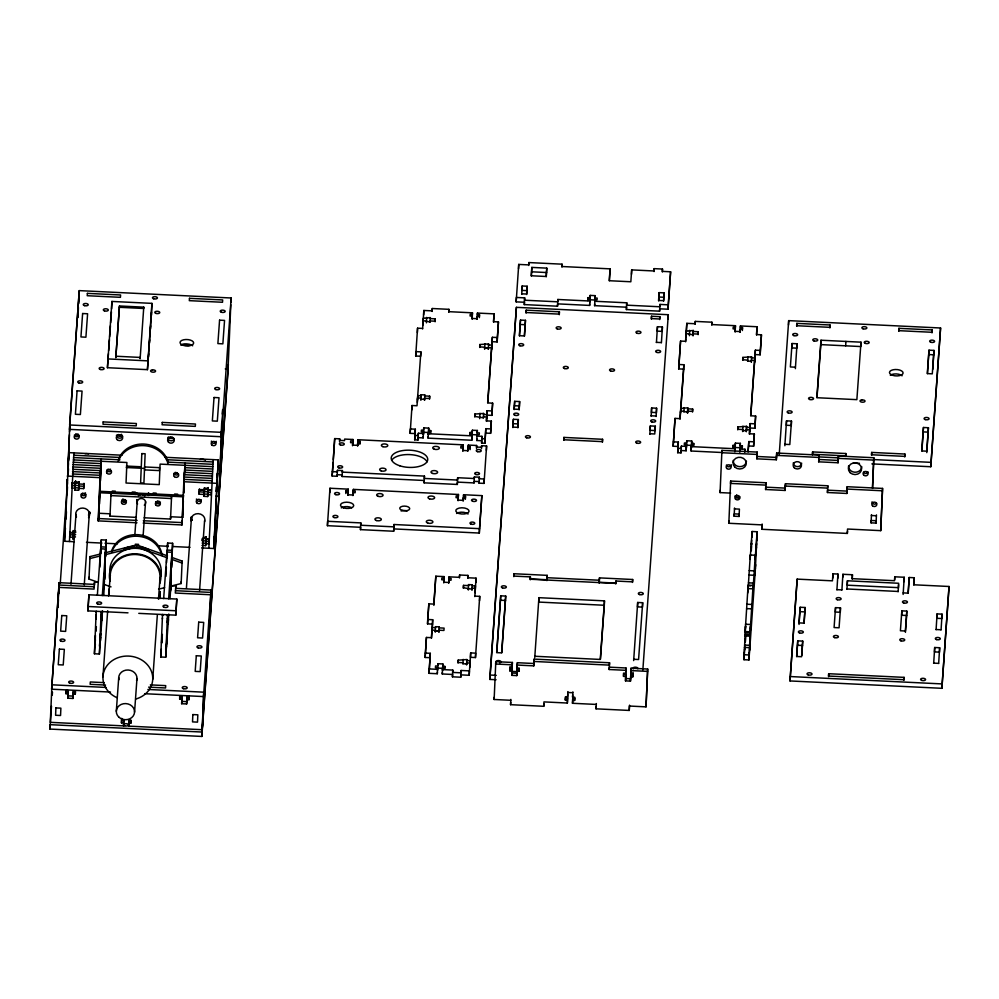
<?xml version="1.0" encoding="UTF-8"?>
<svg xmlns="http://www.w3.org/2000/svg" width="999" height="999" viewBox="0 0 999 999"><rect width="100%" height="100%" fill="white"/><g stroke="black" fill="none" stroke-linecap="round" stroke-linejoin="round"><path stroke-width="1.5" d="M209.266 539.86L209.241 540.646L209.278 539.335M65.909 518.806L66.146 514.61L65.946 518.918M228.184 368.743L201.835 736.438L49.95 729.07L50.137 724.675L202.023 732.042L228.371 364.348M110.514 692.057L51.623 689.198L59.116 582.692L94.393 584.403M51.96 684.515L50.3 722.339L123.501 725.886L123.676 723.538M57.954 607.317L58.953 585.039L94.231 586.75M58.092 607.23L58.417 599.562M58.666 593.431L59.116 582.692M74.101 541.733L64.485 541.271L68.894 452.634L122.003 455.207M67.02 488.998L67.408 479.695M67.707 474.263L69.78 424.687M67.807 473.464L69.431 434.74M69.568 431.643L69.955 422.34M66.159 517.832L66.421 511.625M67.133 494.542L67.47 486.788M67.982 474.363L68.444 463.499M68.569 460.389L68.894 452.634M78.059 317.507L78.409 307.455M78.646 303.559L78.909 297.365M79.258 290.622L69.455 429.37L221.341 436.738L231.144 297.989L79.258 290.622L69.63 424.975L221.516 432.342L218.906 496.366L215.859 496.216M69.468 541.508L73.876 452.872M65.971 693.706L66.146 691.358L68.294 691.47L68.132 693.818L65.971 693.706L66.109 690.484L68.269 690.584M69.83 532.717L73.152 532.879L73.227 530.981L75.662 531.093M75.524 481.156L75.449 483.054L79.096 483.241L78.596 490.272L74.95 490.084L75.025 488.186L71.703 488.024L72.04 483.341L75.362 483.504L75.287 485.402L78.933 485.576L78.946 482.067L75.287 481.88L75.212 483.791L72.04 483.041M72.927 698.451L73.114 694.055L75.275 694.155L75.437 691.82L73.277 691.708L72.927 698.451L67.944 698.201L68.132 693.818M67.944 698.201L68.294 691.47M78.596 490.272L78.671 488.361L83.654 488.598L83.991 483.916M83.654 488.598L83.953 483.329M75.275 694.155L75.4 690.933L73.252 690.833M97.815 582.192L89.011 579.07L90.01 556.605L100.549 553.97M127.997 612.837L87.9 610.889L88.923 594.78L176.823 599.05L175.799 615.159L138.786 613.361M88.923 594.78L87.9 610.889M94.443 584.989L94.568 582.067L98.302 582.242M136.963 522.764L98.177 520.879L100.162 475.312L72.365 473.963M98.377 519.542L100.662 468.281L72.865 466.933M98.651 519.48L101.161 461.251M98.801 519.455L99.063 513.249M99.45 503.933L99.9 493.056M100.424 480.644L100.837 470.929M100.25 640.933L99.4 654.02L94.418 653.771L96.204 611.301M95.242 639.81L95.429 635.414M151.548 312.163L147.44 369.655L107.43 367.707L111.913 301.436L151.923 303.371L151.436 315.097M99.912 567.057L100.687 548.801L105.657 549.05L104.008 588.598L104.383 580.993M100.562 553.021L101.324 539.822L106.306 540.059L105.607 556.693M100.749 553.434L101.324 539.822M111.613 308.753L111.913 301.436M99.4 654.02L101.186 611.538M100.225 640.059L100.574 633.316L100.4 635.664M100.512 640.446L100.624 637.512M101.935 620.529L102.123 616.133M104.445 579.445L105.02 565.584M105.407 556.343L106.306 540.059M104.658 579.383L105.232 565.771M119.468 305.981L115.809 357.555L119.468 305.981L143.769 307.155L143.719 308.479L119.418 307.292M136.388 517.382L110.002 516.108L111.026 493.256L110.864 495.604L171.403 498.538L171.578 496.191L170.542 519.043L144.156 517.769M121.466 722.851L121.641 720.504L123.801 720.616L123.626 722.951L121.466 722.851L121.603 719.63L123.764 719.73M121.641 720.504L121.728 718.356M123.501 725.886L123.801 720.616M147.902 689.46L203.696 692.17L202.185 729.707L128.659 726.136L128.946 720.866L130.931 720.966L130.769 723.301L128.771 723.201M128.946 720.866L128.659 726.136M130.769 723.301L130.906 720.079L128.746 719.979M147.44 369.655L151.923 303.371M148.426 495.479L148.551 492.769L148.376 495.117L146.728 493.656M166.571 644.155L165.722 657.23L160.739 656.992L162.525 614.51M161.551 643.031L161.913 636.288L161.738 638.636M165.971 576.361L166.358 567.232M166.546 562.674L166.995 552.022L171.978 552.26L170.317 591.82L171.079 574.962M166.883 556.231L167.645 543.044L172.615 543.281L171.99 558.404M167.07 556.643L167.32 550.599M167.445 547.577L167.645 543.044M165.722 657.23L167.495 614.747M166.533 643.269L166.883 636.538L166.721 638.873M168.244 623.738L168.431 619.355M171.403 567.257L171.666 561.101M171.791 558.016L172.615 543.281M170.654 590.159L171.291 575.037M171.603 567.469L171.865 561.426M175.699 588.935L175.824 586.001L170.841 585.764L170.042 598.676M175.799 615.159L176.823 599.05M143.169 523.064L181.968 524.95L183.941 479.37L211.738 480.719M182.155 523.601L182.293 520.504M182.417 517.395L183.329 495.654M182.705 517.332L183.317 501.048M184.291 477.759L183.641 493.281L184.44 472.34L212.238 473.688M184.453 475.424L184.952 465.309M170.617 586.176L181.144 583.528L182.143 561.076L171.878 557.43M186.638 703.958L186.825 699.575L188.973 699.675L189.148 697.327L186.988 697.227L186.638 703.958L181.656 703.721L182.005 696.99L179.845 696.877L179.683 699.225L181.843 699.325M181.656 703.721L182.005 696.99M188.973 699.675L189.111 696.453L186.95 696.34M207.68 496.528L208.267 487.587L207.68 496.528L204.021 496.353L204.108 494.443L199.126 494.205L199.413 488.936M199.313 489.81L204.296 490.047L204.37 488.149L208.017 488.324L208.017 491.845L204.358 491.658L204.445 489.76L199.463 489.522L199.126 494.205M203.534 537.3L205.969 537.412L205.956 540.934L202.31 540.759L202.385 538.848M205.619 545.616L206.206 536.688L205.619 545.616L201.973 545.442M208.841 548.264L213.249 459.627M201.835 736.438L202.023 732.042M202.36 727.359L203.846 691.882M209.003 634.627L211.014 590.059L175.649 588.349M201.636 547.914L213.811 548.513L218.232 459.877L165.11 457.292M218.232 459.877L213.811 548.513M221.254 433.266L221.691 423.014M219.081 494.018L221.84 429.707M222.74 409.54L221.303 437.525M230.794 304.732L228.034 369.043L225.262 368.906M230.969 302.385L231.144 297.989M360.452 529.632L360.614 527.297L327.422 525.686L327.61 521.291L360.801 522.902L360.452 529.632L393.656 531.243L394.006 524.512L479.495 528.658L481.855 495.616L463.598 494.73L463.486 496.291L465.484 496.391L465.359 499.313M329.782 492.644L329.97 488.249L348.226 489.135L347.939 495.092L348.002 492.42L345.841 492.307L345.966 490.596L348.114 490.696L348.226 489.135M468.094 449.562L468.331 445.079L476.623 445.479L476.511 447.04L481.493 447.277L481.605 445.716L486.588 445.966L484.04 483.391L479.058 483.154L479.17 481.593L474.188 481.356L474.075 482.917L457.48 482.105L457.305 484.453L424.113 482.842L424.275 480.494L342.108 476.511L342.22 474.95L337.237 474.712L337.125 476.273L332.143 476.036L334.702 438.598L339.685 438.836L339.56 441.77M334.702 438.598L333.329 459.515M337.125 476.273L337.425 470.317L342.407 470.554L342.108 476.511M345.841 493.518L345.966 490.596M347.877 495.342L348.002 492.42M352.597 445.691L352.959 439.485L344.655 439.073L344.543 440.634L339.573 440.397L339.685 438.836M352.959 439.485L352.659 445.442M352.859 495.579L352.972 492.657L355.132 492.757L355.257 491.046L353.271 490.946L353.084 495.342M353.259 492.307L353.371 489.385L458.454 494.48L458.091 500.686M357.58 445.929L357.704 443.007L359.865 443.106L359.99 441.383L357.992 441.296L358.104 439.735L463.186 444.83L462.887 450.786L462.999 449.225M358.104 439.735L357.804 445.691L357.917 444.13M359.865 444.318L359.99 441.383M393.656 531.243L394.006 524.512M410.164 433.341L410.339 428.946L415.322 429.195L415.134 433.578L410.164 433.341L412.025 405.519L417.008 405.756L420.866 351.86L415.884 351.623L415.696 356.006L420.679 356.256L420.866 351.86M411.838 409.915L412.025 405.519M417.382 332.58L417.557 328.184L422.54 328.421M423.276 436.326L423.164 437.887L418.181 437.649L418.007 439.997L414.685 439.835L414.872 435.439L418.194 435.601L418.369 433.254L423.339 433.504L423.451 431.93L421.291 431.83L421.416 430.107L423.576 430.219L423.751 427.872L428.721 428.109L428.371 434.852L428.546 432.505L423.564 432.267L423.389 434.615L423.751 427.872M417.382 402.335L417.557 397.939L420.879 398.102L420.866 400.162L421.116 394.742L424.775 394.93L424.513 400.337L424.587 399.313L420.804 399.125M417.545 400L417.732 395.604L421.054 395.766L421.116 394.742M418.007 439.997L418.369 433.254M422.914 325.012L423.101 320.617L430.132 321.99M423.151 321.203L423.264 318.269L430.319 317.595L430.119 321.541M423.651 314.86L423.826 310.464L432.13 310.864L432.292 308.516L448.901 309.328L448.776 312.25M426.411 322.827L426.66 317.42M423.164 437.887L423.451 431.93M424.113 482.842L424.463 476.098L342.295 472.115L342.407 470.554M432.18 311.451L432.292 308.516M429.558 399.113L429.682 396.178L424.7 395.941L424.775 394.93M471.903 438.686L471.79 440.247L428.134 438.136L428.434 432.18L430.594 432.28L430.719 430.569L428.559 430.457L428.721 428.109M435.102 321.778L435.227 318.856L430.244 318.606L430.319 317.595M430.594 433.491L430.719 430.569M437.4 672.165L437.287 673.726L428.996 673.326L430.107 657.704L425.137 657.467L426.436 637.449L431.418 637.687L431.98 629.87L438.873 631.231L435.352 631.068L435.277 632.092L435.539 626.673L439.185 626.848L438.936 632.267L438.948 630.207L443.931 630.456L444.093 628.109L439.11 627.872L439.185 626.848M426.436 637.449L425.137 657.467M427.722 619.48L432.704 619.717L432.517 624.113L427.535 623.875L427.722 619.48L428.846 603.858L433.828 604.095L435.826 576.198L444.118 576.598L443.831 582.554L443.943 580.993M428.846 603.858L427.535 623.875M428.996 673.326L430.294 653.309L425.312 653.071M430.169 656.243L430.294 653.309M431.98 629.87L431.518 638.174M432.704 619.717L431.955 631.93L432.517 624.113M435.826 576.198L433.866 605.394M437.287 673.726L437.887 663.711L442.857 663.948L442.27 673.963L452.597 674.475L452.435 676.81L460.739 677.21L460.901 674.874L469.205 675.274L470.679 652.909L475.649 653.159L475.474 657.554L470.492 657.305L470.679 652.909M443.768 582.804L443.881 579.882L441.733 579.77L441.858 578.059L444.006 578.159L444.118 576.598M444.73 669.33L444.855 666.395L442.694 666.296L442.857 663.948M448.738 583.054L448.863 580.119L451.024 580.219L451.148 578.508L448.988 578.396L449.1 576.835L459.428 577.335L459.602 574.999L467.894 575.399L467.769 578.334M449.1 576.835L448.801 582.792L448.913 581.231M457.305 484.453L457.654 477.709L474.263 478.521L474.375 476.96L479.358 477.197L479.058 483.154M452.435 676.81L452.784 670.079L442.457 669.58L442.569 668.006L444.73 668.119L444.855 666.395M462.824 451.036L462.949 448.101L460.789 448.002L460.914 446.278L463.074 446.391L463.186 444.83M459.478 577.922L459.602 574.999M463.074 500.936L463.199 498.002L465.359 498.101L465.484 496.391M463.598 494.73L463.299 500.686L463.411 499.125M472.102 319.031L472.227 316.096L470.079 315.996L470.192 314.273L472.352 314.385L472.465 312.824L448.726 311.663L448.901 309.328M472.465 312.824L472.165 318.781L472.277 317.22M458.042 663.074L458.166 660.152L466.87 659.552L466.608 664.959L466.62 662.911L469.942 663.074L469.767 667.469M467.807 451.273L467.932 448.351L470.079 448.451L470.204 446.74L468.219 446.64M468.144 449.475L468.331 445.079M463.399 588.311L463.524 585.377L468.494 585.614L468.568 584.602L472.227 584.777L471.965 590.184L471.978 588.136L475.299 588.299M469.93 435.402L470.054 432.467L472.215 432.579L472.377 430.232L477.36 430.469L477.072 435.751M470.079 449.662L470.204 446.74M460.739 677.21L461.088 670.479L469.38 670.878L469.205 675.274M471.79 440.247L472.09 434.29L469.93 434.19L470.054 432.467M472.377 430.232L472.028 436.975L472.202 434.627L477.172 434.865M477.085 319.268L477.21 316.346L479.37 316.446L479.495 314.722L477.335 314.623L477.447 313.062L494.043 313.861L493.581 322.165M477.447 313.062L477.147 319.018L477.26 317.457M466.683 663.948L462.899 663.748L463.211 659.377M474.75 416.983L474.875 414.048L483.578 413.449L483.391 417.844L474.712 416.396L474.875 414.048M479.37 317.657L479.495 314.722M468.568 584.602L468.319 590.009L468.381 588.998M474.075 482.917L474.375 476.96M479.732 347.465L479.857 344.53L488.561 343.931L488.299 349.338L488.374 348.326L484.727 348.151M476.511 448.414L476.623 445.479M483.266 417.832L483.341 416.808L486.663 416.97L486.376 420.879L491.358 421.116L490.796 428.933L485.814 428.683L484.902 443.244L481.593 443.081L481.755 440.734L476.773 440.497L477.072 434.54L479.233 434.64L479.358 432.917L477.197 432.817L477.36 430.469M479.67 418.681L479.932 413.274M469.93 665.122L470.117 660.726L466.795 660.564L466.87 659.552M484.902 343.756L484.652 349.163L484.652 347.202L479.682 346.878L479.857 344.53M475.112 592.694L475.474 585.951L472.152 585.801L472.227 584.777M475.849 582.542L476.036 578.146L467.732 577.747L467.894 575.399M481.481 448.651L481.605 445.716M481.593 443.081L481.943 436.338L476.96 436.101L477.072 434.54M393.818 528.908L479.308 533.054L479.495 528.658M481.855 495.616L479.308 533.054M484.902 443.244L485.814 428.683M486.476 421.366L487.112 410.726L492.082 410.964L492.644 403.159L487.662 402.909L491.633 347.54L484.59 348.226M484.04 483.391L484.215 479.008L479.245 478.758L479.358 477.197M486.638 419.018L487.112 410.726M479.532 600.749L479.72 596.353L474.737 596.116M486.401 450.362L486.588 445.966M494.043 313.861L493.481 321.678L498.464 321.915L497.352 337.537L492.37 337.3L487.812 402.697M491.62 349.5L492.37 337.3M485.639 433.079L490.609 433.329L490.796 428.933M491.358 421.116L490.609 433.329M486.925 415.122L491.908 415.359L492.082 410.964M492.644 403.159L491.908 415.359M492.182 341.695L497.165 341.933L497.352 337.537M498.464 321.915L497.165 341.933M496.078 679.732L489.872 679.432L490.059 675.037L516.408 307.342L668.294 314.71L668.106 319.106M510.739 700.287L494.143 699.487L495.791 661.663L512.4 662.462L512.112 667.744L509.952 667.632M496.815 652.422L500.736 595.829L505.719 596.066L501.785 652.659M524.3 304.595L524.475 302.26L516.171 301.86L516.358 297.465L524.662 297.864L524.3 304.595L557.504 306.206L557.667 303.871L589.622 305.419L589.735 303.858M516.408 307.342L489.872 679.432M518.543 268.818L518.731 264.423L528.683 264.897L528.858 262.562L562.05 264.173L561.925 267.095M512.924 427.584L513.386 419.28L518.356 419.53L517.894 427.822M514.21 409.615L514.672 401.323L519.655 401.561L519.18 409.865M519.492 335.839L520.491 320.08L525.474 320.329L524.475 336.089M527.035 289.161L527.16 286.226L522.177 285.989L521.99 290.384L526.972 290.622L526.698 294.53M509.815 670.853L509.977 668.518L512.137 668.618L511.975 670.966L509.815 670.853L510.077 666.37M513.848 576.673L513.973 573.738L547.177 575.349L546.89 580.619M526.073 313.099L526.198 310.177L559.403 311.788L559.278 314.71M528.733 265.484L528.858 262.562M543.931 703.958L543.756 706.293L510.564 704.682L510.851 699.412M516.77 675.599L516.958 671.203L519.105 671.303L519.28 668.968L517.12 668.855L516.77 675.599L511.788 675.361L512.137 668.618M531.356 275.986L531.843 267.407L546.778 268.132L546.291 276.711M519.105 671.303L519.243 668.081L517.082 667.981L517.382 662.712L533.978 663.511L534.165 659.115L609.552 662.774L609.203 669.517L625.799 670.317L625.973 667.981L609.365 667.17L609.203 669.517M517.382 662.712L517.082 667.981M530.282 579.82L530.407 576.885L513.811 576.086L513.973 573.738M517.207 665.047L533.803 665.858L534.165 659.115M538.911 597.677L538.723 602.072L604.295 605.257L604.482 600.861L538.911 597.677L534.752 657.567M557.504 306.206L557.854 299.475L589.81 301.024M543.756 706.293L543.943 701.897L567.345 703.034L567.519 700.699M563.761 440.347L563.886 437.412L602.572 439.285L602.447 442.22M565.309 699.999L565.484 697.664L567.644 697.764L567.469 700.112L565.309 699.999L565.446 696.778L567.607 696.89L567.769 694.542M567.345 703.034L567.644 697.764M567.607 696.89L567.894 691.608M587.762 300.562L587.887 297.64L590.047 297.739L590.209 295.404L595.192 295.642L595.004 300.037L590.034 299.787L590.209 295.404M574.612 700.449L574.775 698.114L572.789 698.014L572.614 700.361L574.612 700.449L574.737 697.227L572.589 697.127L572.877 691.857M596.228 704.432L572.489 703.284L572.789 698.014M589.622 305.419L590.047 297.739M562.05 264.173L561.888 266.508L610.102 268.856L609.253 280.719L630.831 281.768L631.68 269.892L654.008 270.979L654.183 268.644L662.487 269.043L662.312 271.378L670.616 271.79L668.056 309.215L659.765 308.816L659.59 311.164L626.398 309.553L626.56 307.205L594.605 305.657L595.192 295.642M610.102 268.856L609.39 280.669M599.175 583.154L599.462 577.884L632.667 579.495L632.542 582.429M599.462 577.884L599.275 582.28L615.884 583.079M629.532 705.169L629.245 710.439L596.041 708.828L596.341 703.558M626.398 309.553L626.748 302.809L594.792 301.261L594.904 299.7L597.065 299.812L597.19 298.089L595.029 297.989M615.771 583.965L615.896 581.031L632.492 581.843L632.667 579.495M631.505 274.288L631.68 269.892M630.481 681.118L630.656 676.723L632.817 676.822L632.991 674.475L630.831 674.375L630.481 681.118L625.499 680.868L625.849 674.138L623.688 674.025L623.526 676.373L625.674 676.473M623.526 676.373L623.526 673.151L625.674 673.251L625.973 667.981M625.849 674.138L625.661 678.533L630.644 678.771M629.245 710.439L629.432 706.043L646.028 706.855L647.689 669.03L631.081 668.219L630.794 673.501L632.954 673.601M631.081 668.219L630.794 673.501M632.817 676.822L633.079 672.327M637.687 602.472L637.499 606.868L642.482 607.105L642.657 602.709L637.687 602.472L633.653 660.601M651.398 319.18L651.523 316.246L659.827 316.658L659.702 319.58M654.058 271.566L654.183 268.644M650.324 425.924L650.149 430.319L655.132 430.569L655.307 426.173L650.324 425.924L649.862 434.228M651.623 407.967L651.435 412.362L656.418 412.599L656.593 408.204L651.623 407.967L651.148 416.258M657.442 326.723L657.255 331.119L662.237 331.368L662.412 326.973L657.442 326.723L656.443 342.482M658.94 297.028L659.128 292.632L664.11 292.869L663.923 297.265L658.94 297.028L658.666 300.924M659.59 311.164L659.952 304.42L668.244 304.832L670.616 271.79M662.362 271.965L662.487 269.043M646.028 706.855L647.689 669.03M668.056 309.215L668.244 304.832M673.338 441.833L678.321 442.07L678.134 446.466L673.164 446.228L675.024 418.394L680.007 418.631L680.569 410.826L687.587 412.2L687.774 407.804L680.731 408.479L680.094 419.13M675.024 418.394L673.164 446.228M678.883 364.498L683.865 364.735L683.678 369.131L678.696 368.893L680.569 341.071L685.539 341.308L686.101 333.491L693.131 334.865L693.318 330.469L686.276 331.156L685.913 337.887M680.569 341.071L678.696 368.893M722.752 452.547L691.146 451.011L691.733 440.996L686.75 440.759L686.163 450.774L681.181 450.537L681.018 452.872L677.697 452.709L678.321 442.07M681.018 452.872L681.368 446.141L686.338 446.378L686.45 444.817L684.303 444.717L684.427 442.994L686.575 443.094L686.75 440.759M711.775 325.137L711.9 322.202L695.304 321.403L695.129 323.738L686.825 323.339L686.088 335.552M683.94 412.025L684.128 407.629M689.41 335.714L689.66 330.294M687.774 407.804L687.524 413.211L687.587 412.2M686.163 450.774L686.338 446.378M693.056 335.889L693.318 330.469M695.179 324.325L695.304 321.403M692.557 411.988L692.682 409.066L687.699 408.816M691.146 451.011L691.433 445.054L693.593 445.167L693.718 443.444L691.558 443.344L691.733 440.996M698.101 334.665L698.226 331.73L693.244 331.493M693.593 446.378L693.718 443.444M730.644 493.106L720.079 492.594L721.927 450.374L757.205 452.085L756.842 458.828L776.348 459.765L776.698 453.034L819.03 455.082L818.681 461.825L838.099 462.762L838.461 456.031L873.813 457.742L872.527 488.411M735.114 331.905L735.239 328.983L733.079 328.871L733.204 327.16L735.351 327.26L735.464 325.699L711.725 324.55L711.9 322.202M735.464 325.699L735.177 331.656L735.289 330.095M762.037 524.887L728.833 523.276L730.669 481.056L765.946 482.767L765.596 489.51L785.102 490.459L785.451 483.716L827.784 485.776L827.434 492.507L846.852 493.456L847.202 486.713L882.567 488.424L880.718 530.644L847.527 529.033L847.339 533.429L761.85 529.283L762.137 524.013M732.941 448.276L733.054 445.354L735.214 445.454L735.389 443.119L740.359 443.356L739.884 451.81M734.864 451.673L735.089 447.177L732.941 447.065L733.054 445.354M734.914 451.573L735.389 443.119M740.084 332.155L740.209 329.22L742.369 329.333L742.494 327.61L740.334 327.51L740.446 325.936L757.042 326.748L756.58 335.052M740.446 325.936L740.147 331.893L740.259 330.332M734.128 516.196L734.29 513.861L739.272 514.098L739.098 516.446L734.128 516.196L734.54 507.992M737.749 429.857L737.874 426.935L746.578 426.336L746.403 430.731L742.619 430.532M742.369 330.544L742.494 327.61M736.625 494.867L736.5 497.789L739.522 497.939M742.732 360.339L742.856 357.417L751.56 356.818L751.31 362.225L751.373 361.213L747.589 361.101L747.664 360.09L742.694 359.752L742.856 357.417M739.834 451.91L740.072 447.415L742.232 447.527L742.357 445.804L740.197 445.704L740.359 443.356M739.098 516.446L739.41 509.115L734.427 508.878M742.931 426.161L742.669 431.568L742.694 429.52L737.712 429.27L737.874 426.935M742.232 448.738L742.357 445.804M747.727 361.039L747.914 356.643M744.817 452.147L744.942 449.225L739.959 448.976M746.328 431.743L746.578 426.336M748.825 441.57L748.089 451.723L748.825 441.57L753.795 441.808L754.357 434.003L749.375 433.753L749.662 429.857L746.34 429.695L746.265 430.706M749.475 434.253L750.112 423.601L755.094 423.851L755.644 416.034L750.674 415.796L754.632 360.427L751.31 360.264L751.236 361.276M749.65 431.905L750.112 423.601M757.042 326.748L756.493 334.553L761.463 334.802L760.351 350.424L755.369 350.174L750.811 415.572M754.62 362.387L755.369 350.174M743.993 659.715L745.104 634.39L750.087 634.627L748.975 659.952L743.993 659.715L744.742 646.765M752.884 588.836L750.149 631.805L745.179 631.555L747.901 588.598L752.884 588.836L752.697 593.231L753.371 584.989M745.404 628.271L745.579 625.936L745.142 634.577L750.124 634.815L750.261 630.232M745.042 641.945L745.167 639.01L744.992 641.358M748.638 445.966L753.621 446.203L753.795 441.808M754.357 434.003L753.621 446.203M747.714 592.994L747.901 588.598M747.989 591.271L748.089 589.123M748.151 588.111L750.311 555.007L755.294 555.244L755.107 559.64L757.105 531.743L752.122 531.493L750.124 559.403L750.311 555.007M749.924 427.997L754.907 428.246L755.094 423.851M755.644 416.034L754.907 428.246M751.31 550.811L751.635 543.219L751.523 544.78M751.66 540.197L751.41 544.443M751.885 537.362L752.122 531.493M755.182 354.57L760.164 354.82L760.351 350.424M761.463 334.802L760.164 354.82M756.842 458.828L757.205 452.085M749.824 646.877L748.975 659.952M749.787 645.991L750.149 639.26L749.974 641.595M750.374 630.569L750.561 626.173L750.386 628.521M750.074 646.39L750.261 641.995M753.134 588.349L755.294 555.244M755.182 572.102L749.7 649.8M756.393 544.692L756.206 549.088L756.38 546.74M756.618 543.456L755.057 575.037M757.105 531.743L756.505 545.017M776.348 459.765L776.698 453.034M788.511 325.025L788.686 320.629L940.583 327.997L930.768 466.745L871.877 463.886M786.513 420.854L786.325 425.249L791.308 425.487L791.483 421.091L786.513 420.854L784.852 445.754M785.102 490.459L785.451 483.716M792.045 343.519L791.87 347.914L796.84 348.164L797.027 343.768L792.045 343.519L790.371 366.958L795.354 367.195M796.702 326.311L796.827 323.376L830.019 324.987L829.894 327.922M903.121 592.882L908.091 593.131L909.215 577.497L914.197 577.747L913.698 584.777L949.05 586.488L941.882 688.311L789.997 680.943L797.165 579.12L832.442 580.831L832.941 573.801L837.924 574.05L837.736 578.433M797.165 579.12L789.997 680.943M796.74 656.605L797.739 640.859L802.721 641.096L801.822 655.431M799.038 624.437L800.149 607.267L805.119 607.504L804.12 623.264M812.474 454.832L812.599 451.91L845.803 453.521L845.678 456.443M820.791 344.618L820.978 340.222L860.988 342.17L860.801 346.553L820.791 344.618L817.007 397.452M828.571 676.635L828.695 673.713L904.095 677.372L903.97 680.294M832.754 578.196L832.941 573.801M838.099 462.762L838.461 456.031M845.691 345.829L845.878 341.433M835.514 607.629L835.326 612.025L840.309 612.275L840.496 607.879L835.514 607.629L834.09 627.547L839.073 627.797L840.496 607.879M842.781 577.222L842.906 574.288L852.447 574.75L852.259 579.145M846.852 493.456L847.202 486.713M898.163 591.758L898.638 583.266L847.427 580.781L847.252 585.177L898.463 587.649L898.576 584.727M871.578 455.344L871.702 452.422L904.894 454.033L904.769 456.955M872.489 487.687L873.813 457.742M871.066 522.839L871.24 520.491L876.223 520.741L876.048 523.076L871.066 522.839L871.478 514.635M876.048 523.076L876.46 514.885M880.718 530.644L882.567 488.424M898.788 331.256L898.913 328.334L932.117 329.932L931.992 332.867M894.654 579.732L894.779 576.798L904.232 577.26L904.058 581.655M901.835 610.851L901.647 615.247L906.63 615.484L906.805 611.088L901.835 610.851L900.399 630.769L905.381 631.006L906.805 611.088M909.215 577.497L908.216 593.256M914.197 577.747L913.81 584.952M921.902 450.936L923.451 427.497L928.433 427.734L926.785 452.634M927.447 373.601L928.995 350.162L933.978 350.412L932.741 369.443M930.768 466.745L940.583 327.997M934.689 647.502L934.502 651.897L939.485 652.135L939.659 647.739L934.689 647.502L933.69 663.249M937.087 613.91L936.912 618.306L941.882 618.543L942.069 614.148L937.087 613.91L936.088 629.67M941.882 688.311L949.05 586.488M69.93 531.967L69.868 533.891L69.98 532.13M71.99 482.879L71.928 484.802L72.015 483.628M68.044 467.932C67.757 475.549 68.394 460.477 68.107 468.094M214.323 538.324C214.023 545.941 214.673 530.869 214.373 538.486M217.382 475.174C217.819 467.932 217.008 482.567 217.432 475.337M215.322 524.263C215.759 517.02 214.947 531.668 215.384 524.425M51.623 689.198L58.604 591.77M49.95 729.07L51.473 706.068M52.248 695.204L52.472 692.095M60.252 583.503L67.47 482.654M68.182 474.637L68.469 468.693M64.485 541.271L65.422 528.084M75.212 483.791L75.375 481.443M74.95 490.084L75.612 480.719M73.152 532.879L73.314 530.531M70.979 584.24L75.986 514.335M79.033 481.63L78.859 483.966L83.841 484.215M73.114 694.055L73.277 691.708M84.253 584.89L89.485 511.875M90.01 556.605L89.873 558.553L100.412 555.919M89.011 579.07L89.161 577.11M107.43 367.707L108.429 353.721M108.654 350.624L109.428 339.747M109.653 336.638L110.439 325.761M110.664 322.652L111.438 311.775M101.336 458.903L99.987 477.659L67.22 476.061M98.177 520.879L98.352 518.543L137.138 520.417M94.568 582.067L94.056 589.098L58.791 587.387M96.204 612.512L96.279 611.488L96.304 612.375M97.34 595.354L100.687 548.801M95.954 619.105L96.129 616.77M96.066 615.734L96.141 614.71M95.03 644.055L95.105 643.031M94.418 653.771L95.342 639.672L95.155 643.618M96.041 631.218L96.366 626.623M101.186 612.749L101.261 611.738M102.323 595.591L105.657 549.05M100.936 619.355L101.099 617.007M101.049 615.971L101.124 614.959M101.286 612.612L101.361 611.6M100.012 644.293L100.087 643.281M100.15 641.071L100.325 639.922M100.387 637.712L100.462 636.7M100.125 643.868L102.485 610.926M103.734 595.466L104.42 583.965M110.002 516.108L110.165 513.761M108.566 595.866L109.053 589.035M102.947 676.847L107.68 610.689M108.791 595.304L110.215 575.299A24.925 21.99 4.1 0 1 137.662 554.67A24.925 21.99 4.1 0 1 159.69 580.581M143.769 307.155L140.122 358.728L140.172 357.417L115.872 356.231M116.309 711.201L118.719 677.609M135.102 494.468L135.265 492.132L132.205 491.983M134.815 535.377L137.375 499.7M148.476 356.955L148.701 353.846M149.475 342.969L149.7 339.86M150.474 328.983L150.699 325.874M104.92 554.782L136.526 546.878L136.663 544.917L167.47 555.869M143.119 535.776L145.567 501.648M134.565 712.087L136.975 678.496M152.747 679.27L157.367 614.647M158.479 599.263L160.015 577.722M159.778 598.351L160.265 591.52L159.89 598.651M162.525 615.721L162.587 614.71M163.661 598.576L166.995 552.022M162.387 618.943L162.462 617.931M162.625 615.584L162.7 614.572M161.726 640.684L161.801 639.672M170.542 519.043L170.717 516.695M160.739 656.992L161.301 649.175M161.751 642.931L162.35 634.427M167.37 619.193L167.432 618.169M167.495 615.958L167.682 614.81M168.644 598.813L171.978 552.26M167.258 622.564L167.42 620.217M166.333 647.514L166.396 646.49M166.458 644.28L166.646 643.131M166.708 640.921L166.783 639.909M166.446 647.077L168.806 614.148M175.824 586.001L175.312 593.031L210.677 594.755M185.115 462.974L183.779 481.718L216.546 483.304M181.968 524.95L182.13 522.602L143.344 520.729M182.143 561.076L182.005 563.024L171.741 559.378M181.144 583.528L181.281 581.58M186.413 588.286L191.533 516.82M186.825 699.575L186.988 697.227M204.296 490.047L204.458 487.712M204.021 496.353L204.533 489.323L208.179 489.498M202.31 540.759L202.472 538.411L206.119 538.586M199.575 590.484L204.583 520.579M217.258 481.256L216.783 490.934L216.958 488.586M222.327 414.061L222.652 409.59M216.184 506.918L215.834 513.648L216.009 511.301M211.014 590.059L203.509 696.565L144.618 693.706M327.422 525.686L329.97 488.249M332.143 476.036L333.117 462.512M337.425 470.317L337.312 471.878L332.33 471.64M352.972 492.657L352.809 495.005L347.827 494.755M353.271 490.946L353.371 489.385M357.704 443.007L357.542 445.342L352.56 445.104L352.722 442.757L350.562 442.657L350.686 440.934L352.847 441.046M360.801 522.902L360.639 525.237L393.831 526.848M415.696 356.006L417.557 328.184M414.685 439.835L415.322 429.195M422.639 328.921L423.826 310.464M424.463 399.3L424.538 398.289L429.508 398.526L429.682 396.178M429.995 321.965L430.07 320.954L435.052 321.191L435.227 318.856M424.463 476.098L424.288 478.446L457.492 480.057L457.654 477.709M428.434 432.18L428.321 433.741L471.978 435.851L472.09 434.29M428.134 438.136L428.246 436.575M435.539 626.673L435.464 627.697L432.142 627.534M437.887 663.711L437.712 666.046L435.552 665.946L435.427 667.669L437.587 667.769L437.475 669.33L429.183 668.93M443.881 579.882L443.718 582.217L448.701 582.467L448.863 580.119M437.525 670.441L437.699 668.106L442.682 668.343L442.507 670.691M442.27 673.963L442.382 672.402M458.154 500.437L458.216 497.764L456.056 497.652L456.181 495.941L458.341 496.041L458.454 494.48M472.227 316.096L472.065 318.444L477.047 318.681L477.21 316.346M462.949 448.101L462.774 450.449L467.757 450.686L467.932 448.351M463.199 498.002L463.037 500.349L458.054 500.099M452.784 670.079L452.622 672.414L460.914 672.827L461.088 670.479M458.166 660.152L457.992 662.487L462.974 662.737L462.899 663.748M463.524 585.377L463.349 587.724L472.04 589.173M476.773 440.497L476.885 438.936M481.943 436.338L481.768 438.686L485.089 438.848M483.578 413.449L483.504 414.473L486.825 414.635M488.561 343.931L488.486 344.955L491.808 345.105M474.837 596.603L476.036 578.146M475.474 657.554L479.72 596.353M516.171 301.86L518.731 264.423M521.715 294.28L522.177 285.989M495.791 661.663L495.629 664.01L512.225 664.81L512.4 662.462M500.736 595.829L496.665 652.634L501.648 652.871L505.719 596.066M513.386 419.28L512.824 427.097L517.807 427.335L518.356 419.53M514.672 401.323L514.11 409.128L519.093 409.378L519.655 401.561M520.491 320.08L519.368 335.701L524.35 335.951L525.474 320.329M494.143 699.487L494.305 697.14M524.662 297.864L524.487 300.212L557.692 301.81L557.854 299.475M527.16 286.226L526.598 294.043L521.615 293.793M526.198 310.177L526.023 312.512L559.228 314.123L559.403 311.788M531.843 267.407L531.243 275.761L546.178 276.486L546.778 268.132M512.112 667.744L512.275 665.396M511.788 675.361L511.95 673.014L516.933 673.251M510.564 704.682L510.726 702.347M516.958 671.203L517.12 668.855M530.407 576.885L530.244 579.233L615.734 583.379L615.896 581.031M533.803 665.858L533.978 663.511M547.177 575.349L547.002 577.697L599.3 580.232M563.886 437.412L563.723 439.76L602.397 441.633L602.572 439.285M587.887 297.64L587.762 299.35L589.922 299.463L589.86 302.135M594.605 305.657L594.717 304.096M572.589 697.127L572.752 694.78M572.489 703.284L572.664 700.948M596.041 708.828L596.216 706.493M604.482 600.861L600.287 659.44L534.715 656.256M600.436 659.215L604.295 605.257M626.748 302.809L626.573 305.157L659.777 306.768L659.952 304.42M609.552 662.774L609.39 665.122L533.99 661.463M625.674 673.251L625.849 670.903M625.499 680.868L625.686 676.91M651.523 316.246L651.36 318.594L659.652 318.993L659.827 316.658M630.656 676.723L630.831 674.375M659.128 292.632L658.566 300.437L663.548 300.674L664.11 292.869M663.636 301.174L663.823 298.564M642.657 602.709L638.586 659.515L633.616 659.278M655.307 426.173L654.745 433.978L649.775 433.741M656.131 416.508L656.593 408.204M661.425 342.719L662.412 326.973M642.844 669.992L668.294 314.71M680.731 408.479L683.865 364.735M686.276 331.156L686.825 323.339M677.697 452.709L678.134 446.466M680.544 412.874L683.678 369.131M685.639 341.795L685.826 339.198M681.368 446.141L681.193 448.476L677.871 448.314M687.462 412.175L687.537 411.163L692.519 411.401L692.682 409.066M693.006 334.852L693.081 333.828L698.051 334.078L698.226 331.73M686.4 447.49L686.563 445.154L691.545 445.392L691.37 447.739M721.927 450.374L721.753 452.722L757.03 454.433M720.079 492.594L720.254 490.247M735.239 328.983L735.064 331.318L740.047 331.568L740.209 329.22M730.669 481.056L730.506 483.404L765.783 485.114L765.946 482.767M728.833 523.276L729.008 520.941M735.027 449.85L735.202 447.502L740.184 447.752L740.009 450.087M744.779 451.56L744.942 449.225M751.56 356.818L751.485 357.829L754.807 357.992M747.901 590.384L748.401 584.752M745.179 631.555L745.291 629.994M748.189 588.985L748.263 587.974M745.017 636.288L745.104 634.39M751.236 548.838L751.398 546.503M744.305 652.384L744.13 654.732L749.113 654.969L749.275 652.634M744.605 649.987L744.68 648.975M745.429 641.533L745.754 636.937M750.087 634.627L749.974 636.188L744.992 635.951M752.984 593.618L752.821 595.966L753.246 588.211M752.934 592.582L752.996 591.57M756.693 540.621L756.767 538.723M749.999 636.538L750.124 634.815M756.305 548.638L756.418 546.928M755.331 566.833L755.506 564.485L755.082 572.24M749.587 650.237L749.662 649.213M749.725 647.002L750.037 642.632L749.962 643.656M754.944 575.461L755.019 574.45M755.319 568.881L755.394 567.869M761.85 529.283L762.012 526.948M765.596 489.51L765.758 487.162L785.264 488.111M779.208 454.745L788.686 320.629M796.827 323.376L796.653 325.724L829.857 327.335L830.019 324.987M791.483 421.091L789.809 444.53L784.827 444.293M795.379 368.668L797.027 343.768M797.739 640.859L796.615 656.48L801.598 656.718L802.721 641.096M800.149 607.267L799.025 622.889L804.008 623.126L805.119 607.504M812.599 451.91L812.437 454.245L845.629 455.856L845.803 453.521M820.978 340.222L816.857 397.714L856.867 399.65L860.988 342.17M819.03 455.082L818.868 457.43L776.535 455.382M818.681 461.825L818.843 459.478L838.273 460.427M827.434 492.507L827.597 490.172L847.015 491.108M827.784 485.776L827.609 488.111L785.289 486.063M828.695 673.713L828.533 676.048L903.92 679.707L904.095 677.372M836.925 589.797L837.924 574.05M841.907 590.047L842.906 574.288M847.339 533.429L847.502 531.093M846.952 589.273L847.427 580.781M852.447 574.75L852.159 578.658L894.492 580.706L894.779 576.798M871.702 452.422L871.528 454.757L904.732 456.368L904.894 454.033M898.913 328.334L898.738 330.669L931.942 332.28L932.117 329.932M903.133 594.442L904.232 577.26M905.419 632.342L906.63 615.484M923.451 427.497L921.777 450.936L926.76 451.173L928.433 427.734M928.995 350.162L927.322 373.601L932.292 373.838L933.978 350.412M938.66 663.498L939.659 647.739M941.07 629.907L942.069 614.148M135.165 494.443L137 493.181M105.057 552.834L136.663 544.917M158.579 589.185L164.598 587.674M531.655 271.803L546.59 272.527M520.304 324.475L525.287 324.725M928.808 354.558L933.79 354.807M656.318 342.345L661.301 342.595M182.33 344.505L190.035 344.88M181.631 345.154L189.286 345.529M107.792 358.916L147.802 360.864M514.485 405.719L519.468 405.956M651.061 415.771L656.043 416.021M923.276 431.893L928.246 432.13M746.503 427.347L749.824 427.51M513.199 423.676L518.181 423.926M691.32 446.615L734.977 448.738M819.367 456.93L837.961 457.842M873.613 459.565L930.956 462.35M838.286 458.366L873.65 460.089M757.017 456.481L776.523 457.43M853.271 462.987L859.477 463.286M75.687 434.365L78.172 434.49M847.04 489.06L882.392 490.771M73.701 455.219L120.292 457.48M166.496 459.715L213.074 461.975M73.539 457.554L119.992 459.815M168.007 462.137L212.912 464.323M73.377 459.902L126.898 462.5L126.036 483.029L159.241 484.627L160.102 464.11L212.75 466.658M73.202 462.25L100.999 463.598M184.778 467.657L212.575 469.006M126.336 466.058L141.271 466.783M144.593 466.945L159.528 467.669L159.403 470.604L144.468 469.88M73.039 464.585L100.837 465.934M184.615 470.005L212.412 471.353M126.274 467.52L144.53 468.406M72.702 469.28L100.499 470.629M184.278 474.687L212.075 476.036M72.527 471.615L100.325 472.964M184.116 477.035L211.9 478.384M871.378 515.521L876.36 515.759M209.203 489.985L211.413 490.097M207.942 490.234L211.264 490.384M71.878 485.676L75.187 485.839L75.112 487.749L78.771 487.924L78.846 486.014L83.829 486.263M199.288 491.858L204.271 492.107L204.196 494.006L207.842 494.18L207.929 492.282L211.251 492.445L211.076 494.78L207.755 494.617M112.275 491.008L115.335 491.158M153.147 492.994L156.206 493.144M174.6 494.03L177.66 494.18M99.912 491.296L183.691 495.367M99.85 492.757L138.973 494.605M143.631 494.842L183.629 496.828M98.988 513.274L109.853 513.798M170.354 516.733L182.767 517.332M75.824 532.267L73.389 532.155L72.89 539.185L72.964 537.275L69.643 537.112L69.98 532.43L73.302 532.592L73.227 534.49L75.662 534.615M206.031 539.023L209.353 539.185M205.881 539.323L209.203 539.485M69.818 534.765L73.139 534.927L73.052 536.838L75.487 536.95M202.135 543.094L205.794 543.269L205.869 541.371L209.191 541.533L209.016 543.868L205.707 543.718M749.188 570.629L754.17 570.866M135.327 544.205L138.649 544.368M86.463 542.332L101.91 543.081M105.007 543.231L117.37 543.831M157.542 545.779L168.369 546.303M173.002 546.528L189.997 547.352M749.013 575.024L753.983 575.262M100.824 546.853L105.794 547.09M167.133 550.074L172.115 550.312M748.451 582.829L753.433 583.079M846.84 588.973L898.051 591.458M748.276 585.177L753.258 585.414M836.8 589.672L841.782 589.909M748.326 585.764L750.811 585.889M530.394 578.933L546.99 579.745M746.79 604.22L751.76 604.457M746.603 608.616L751.585 608.853M799.962 611.663L804.944 611.9M500.549 600.224L505.531 600.461M175.487 590.696L210.839 592.407M935.976 629.532L940.946 629.77M745.479 624.238L750.461 624.475M745.229 632.667L750.199 632.916M88.087 606.493L175.986 610.764M797.552 645.254L802.534 645.491M744.605 645.067L749.587 645.304M744.442 647.414L749.425 647.652M933.566 663.124L938.548 663.361M790.184 676.548L942.069 683.915M630.918 670.566L647.514 671.378M511.525 671.378L517.557 671.665M490.059 675.037L496.266 675.336M567.794 692.494L572.764 692.732M104.171 682.642L90.322 681.967L90.147 684.315L105.544 685.064M150.325 684.877L165.709 685.626L165.547 687.974L148.626 687.15M51.811 684.802L106.056 687.437M181.843 696.103L179.683 695.991L179.683 699.225M68.119 695.866L73.089 696.103M181.818 701.373L186.801 701.623M136.526 546.878L167.333 557.817M103.684 584.278L111.026 586.875M341.271 507.879A6.643 3.134 2.4 0 1 351.76 507.742M456.593 513.474A6.643 3.134 2.4 0 1 468.094 514.023M401.148 511.013A4.983 2.348 2.4 0 1 407.18 510.939M391.795 460.114A18.282 8.616 2.4 0 1 409.89 454.595A18.282 8.616 2.4 0 1 427.072 461.825M739.672 496.54A2.498 2.198 4.1 0 1 735.127 495.791M876.623 503.184A2.498 2.198 4.1 0 1 872.015 501.86M868.143 471.978A2.498 2.198 4.1 0 1 863.561 472.29M731.305 464.772A2.498 2.198 4.1 0 1 726.385 465.109M746.453 461.101A6.643 5.869 4.1 0 1 739.56 466.645A6.643 5.869 4.1 0 1 733.166 460.452M861.775 466.695A6.643 5.869 4.1 0 1 854.882 472.227A6.643 5.869 4.1 0 1 848.488 466.046M801.648 463.149A4.158 3.659 4.1 0 1 797.339 466.62A4.158 3.659 4.1 0 1 793.343 462.749M890.309 375.224A6.818 3.209 2.4 0 1 902.097 375.799M633.254 668.855A2.498 1.174 2.4 0 1 635.214 667.195A2.498 1.174 2.4 0 1 637.837 668.793M496.078 661.925A2.498 1.174 2.4 0 1 497.739 660.589A2.498 1.174 2.4 0 1 500.799 661.35A2.498 1.174 2.4 0 1 499.687 662.812M180.881 345.229A6.818 3.209 2.4 0 1 192.67 345.791M78.184 434.19A2.498 2.198 4.1 0 1 75.699 434.066M173.539 437.737A3.322 2.935 4.1 0 1 168.344 436.875M117.47 434.94A3.209 2.835 4.1 0 0 122.003 435.164A3.322 2.935 4.1 0 1 117.383 435.015M216.209 441.333A2.41 2.123 4.1 0 1 213.711 443.331A2.41 2.123 4.1 0 1 211.401 441.096M79.233 435.252A2.498 2.198 4.1 0 1 74.425 435.027M174.288 438.811A3.322 2.935 4.1 0 1 167.795 437.737M122.715 436.276A3.209 2.835 4.1 0 1 116.446 435.239M121.541 434.303A2.498 2.198 4.1 0 1 118.519 434.503M172.477 437.125A2.498 2.198 4.1 0 1 169.98 437M191.983 520.242A6.981 6.156 4.1 0 1 191.171 517.12M201.298 499.837A2.498 2.198 4.1 0 1 196.428 499.025M76.486 516.995A6.981 6.156 4.1 0 1 82.917 508.054A6.981 6.156 4.1 0 1 88.561 517.582M85.976 494.243A2.498 2.198 4.1 0 1 81.169 494.006M88.736 515.234A6.981 6.156 4.1 0 0 89.798 512.2A6.981 6.156 4.1 0 1 88.736 515.159M191.184 521.066A6.981 6.156 4.1 0 1 198.239 513.648A6.981 6.156 4.1 0 1 204.645 521.715M111.314 470.766A2.498 2.198 4.1 0 1 106.781 470.017M178.496 474.026A2.498 2.198 4.1 0 1 173.963 473.276M137.425 501.311A4.158 3.659 4.1 0 1 137.325 500.362M146.553 493.718A6.643 5.869 4.1 0 1 147.565 494.98M137.013 501.585A4.57 4.033 4.1 0 1 137.1 499.5M192.27 520.104A6.643 5.869 4.1 0 1 191.508 517.132M85.452 492.844A2.498 2.198 4.1 0 1 82.442 493.056M89.46 512.187A6.643 5.869 4.1 0 1 88.449 515.072M160.177 503.121A2.498 2.198 4.1 0 1 156.056 501.935M126.199 501.473A2.498 2.198 4.1 0 1 122.065 500.287M159.203 501.286A2.498 2.198 4.1 0 1 157.33 500.974M125.225 499.637A2.498 2.198 4.1 0 1 122.84 498.951M85.09 453.783A6.643 5.869 4.1 0 1 88.536 453.946M200.412 459.365A6.643 5.869 4.1 0 1 205.432 460.202M177.11 472.627A2.498 2.198 4.1 0 1 175.225 472.327M110.539 469.18A2.498 2.198 4.1 0 1 108.054 469.068M145.005 504.408A4.321 3.809 4.1 0 1 144.293 505.157M137.537 504.045A4.321 3.809 4.1 0 1 140.946 498.513A4.321 3.809 4.1 0 1 145.479 503.508M126.448 500.449A2.498 2.198 4.1 0 1 121.641 500.212M160.427 502.097A2.498 2.198 4.1 0 1 155.619 501.86M137.313 500.761A4.321 3.809 4.1 0 1 137.2 499.762M166.296 647.939A2.498 1.174 2.4 0 1 165.572 649.05M99.376 644.168A2.498 1.174 2.4 0 1 99.263 645.829M95.355 645.391A2.498 1.174 2.4 0 1 95.442 644.218M168.831 614.46A2.498 1.174 2.4 0 1 168.781 615.059M102.51 611.238A2.498 1.174 2.4 0 1 102.472 611.85M116.871 697.639A24.925 21.99 4.1 0 1 109.078 663.286A24.925 21.99 4.1 0 1 148.526 666.121A24.925 21.99 4.1 0 1 135.901 699M118.931 679.72A9.141 8.067 4.1 0 1 128.184 670.004A9.141 8.067 4.1 0 1 136.576 680.569M110.414 575.711A25.762 22.727 4.1 0 1 135.627 548.314A25.762 22.727 4.1 0 1 160.564 576.71M110.015 581.181A25.762 22.727 4.1 0 1 136.076 553.808A25.762 22.727 4.1 0 1 159.728 583.591M111.776 551.86A25.762 22.727 4.1 0 1 137.325 536.238A25.762 22.727 4.1 0 1 161.476 554.27M111.888 550.299A25.762 22.727 4.1 0 1 139.123 534.802A25.762 22.727 4.1 0 1 162.125 555.644M123.614 548.801A25.762 22.727 4.1 0 1 133.916 546.378M139.286 546.64A25.762 22.727 4.1 0 1 149.338 550.049M118.269 461.251A25.762 22.727 4.1 0 1 143.819 445.629A25.762 22.727 4.1 0 1 167.969 463.661M118.369 459.69A25.762 22.727 4.1 0 1 143.931 444.056A25.762 22.727 4.1 0 1 168.082 462.1M64.898 533.279L65.135 528.671L64.898 533.279M66.945 484.178L67.195 479.582L66.945 484.178M216.284 491.421L216.521 486.825L216.284 491.421M55.894 707.929L55.594 715.259L60.564 715.496L60.877 708.166L55.894 707.929M141.821 453.596L140.597 482.892L143.918 483.054L145.142 453.758L141.821 453.596M192.844 714.572L192.532 721.89L197.515 722.14L197.827 714.809L192.844 714.572M77.073 390.846L75.4 414.285L80.382 414.523L82.055 391.096L77.073 390.846M82.617 313.524L80.944 336.95L85.914 337.2L87.6 313.761L82.617 313.524M59.366 649.113L58.242 664.735L63.224 664.972L64.336 649.35L59.366 649.113M61.763 615.521L60.652 631.143L65.622 631.393L66.746 615.771L61.763 615.521M87.388 293.369L87.225 295.716L120.429 297.327L120.592 294.98L87.388 293.369M103.172 421.903L102.997 424.25L136.201 425.861L136.364 423.514L103.172 421.903M162.263 422.415L162.1 424.762L195.292 426.373L195.467 424.026L162.263 422.415M189.485 298.326L189.31 300.662L222.515 302.272L222.677 299.937L189.485 298.326M214.023 397.49L212.35 420.929L217.32 421.166L219.006 397.739L214.023 397.49M219.568 320.167L217.882 343.594L222.864 343.843L224.55 320.404L219.568 320.167M196.303 655.756L195.192 671.378L200.175 671.615L201.286 655.993L196.303 655.756M198.714 622.165L197.59 637.787L202.572 638.036L203.696 622.414L198.714 622.165M141.533 493.818L138.362 495.529A6.643 5.869 4.1 0 1 144.992 495.841L141.533 493.818M152.522 369.855L151.91 369.942A2.498 1.174 2.4 0 0 151.124 371.678A2.498 1.174 2.4 0 0 154.932 371.865A2.498 1.174 2.4 0 0 154.395 370.067L152.522 369.855M861.95 399.862L861.338 399.95A2.498 1.174 2.4 0 0 860.551 401.685A2.498 1.174 2.4 0 0 864.372 401.873A2.498 1.174 2.4 0 0 863.835 400.075L861.95 399.862M471.116 524.138A2.41 1.136 2.4 0 0 474.787 523.339A2.41 1.136 2.4 0 0 471.253 522.177A2.41 1.136 2.4 0 0 471.116 524.138M472.702 501.286A2.498 1.174 2.4 0 0 476.511 500.449A2.498 1.174 2.4 0 0 472.852 499.25A2.498 1.174 2.4 0 0 472.702 501.286M334.116 517.532A2.498 1.174 2.4 0 0 337.924 516.695A2.498 1.174 2.4 0 0 334.265 515.496A2.498 1.174 2.4 0 0 334.116 517.532M335.764 494.642A2.498 1.174 2.4 0 0 339.573 493.806A2.498 1.174 2.4 0 0 335.901 492.607A2.498 1.174 2.4 0 0 335.764 494.642M458.903 513.461A6.643 3.134 2.4 0 0 469.055 511.238A6.643 3.134 2.4 0 0 459.29 508.054A6.643 3.134 2.4 0 0 458.903 513.461M343.581 507.867A6.643 3.134 2.4 0 0 353.733 505.644A6.643 3.134 2.4 0 0 343.968 502.46A6.643 3.134 2.4 0 0 343.581 507.867M402.098 510.364A4.983 2.348 2.4 0 0 409.715 508.691A4.983 2.348 2.4 0 0 402.385 506.306A4.983 2.348 2.4 0 0 402.098 510.364M427.834 523.076A3.322 1.561 2.4 0 0 432.917 521.965A3.322 1.561 2.4 0 0 428.034 520.379A3.322 1.561 2.4 0 0 427.834 523.076M429.57 498.863A3.322 1.561 2.4 0 0 434.652 497.752A3.322 1.561 2.4 0 0 429.77 496.153A3.322 1.561 2.4 0 0 429.57 498.863M376.436 520.541A3.209 1.511 2.4 0 0 381.343 519.468A3.209 1.511 2.4 0 0 376.623 517.932A3.209 1.511 2.4 0 0 376.436 520.541M378.171 496.328A3.209 1.511 2.4 0 0 383.079 495.254A3.209 1.511 2.4 0 0 378.359 493.706A3.209 1.511 2.4 0 0 378.171 496.328M475.836 474.488A2.41 1.136 2.4 0 0 479.52 473.676A2.41 1.136 2.4 0 0 475.986 472.527A2.41 1.136 2.4 0 0 475.836 474.488M477.435 451.635A2.498 1.174 2.4 0 0 481.243 450.799A2.498 1.174 2.4 0 0 477.584 449.6A2.498 1.174 2.4 0 0 477.435 451.635M338.848 467.869A2.498 1.174 2.4 0 0 342.657 467.045A2.498 1.174 2.4 0 0 338.998 465.846A2.498 1.174 2.4 0 0 338.848 467.869M340.484 444.992A2.498 1.174 2.4 0 0 344.293 444.155A2.498 1.174 2.4 0 0 340.634 442.957A2.498 1.174 2.4 0 0 340.484 444.992M432.567 473.426A3.322 1.561 2.4 0 0 437.637 472.315A3.322 1.561 2.4 0 0 432.754 470.716A3.322 1.561 2.4 0 0 432.567 473.426M434.303 449.213A3.322 1.561 2.4 0 0 439.373 448.101A3.322 1.561 2.4 0 0 434.49 446.503A3.322 1.561 2.4 0 0 434.303 449.213M381.168 470.891A3.209 1.511 2.4 0 0 386.064 469.817A3.209 1.511 2.4 0 0 381.356 468.269A3.209 1.511 2.4 0 0 381.168 470.891M382.904 446.678A3.209 1.511 2.4 0 0 387.799 445.604A3.209 1.511 2.4 0 0 383.092 444.056A3.209 1.511 2.4 0 0 382.904 446.678M399.8 465.796A18.282 8.616 2.4 0 0 427.722 459.69A18.282 8.616 2.4 0 0 400.861 450.911A18.282 8.616 2.4 0 0 399.8 465.796M735.564 499.15A2.498 2.198 4.1 0 0 739.772 498.364A2.498 2.198 4.1 0 0 736.837 495.529A2.498 2.198 4.1 0 0 735.564 499.15M872.514 505.794A2.498 2.198 4.1 0 0 876.722 505.007A2.498 2.198 4.1 0 0 873.788 502.172A2.498 2.198 4.1 0 0 872.514 505.794M863.76 475.112A2.498 2.198 4.1 0 0 867.969 474.325A2.498 2.198 4.1 0 0 865.034 471.491A2.498 2.198 4.1 0 0 863.76 475.112M726.822 468.469A2.498 2.198 4.1 0 0 731.031 467.682A2.498 2.198 4.1 0 0 728.084 464.847A2.498 2.198 4.1 0 0 726.822 468.469M734.777 467.033A6.643 5.869 4.1 0 0 745.991 464.947A6.643 5.869 4.1 0 0 738.161 457.38A6.643 5.869 4.1 0 0 734.777 467.033M850.099 472.627A6.643 5.869 4.1 0 0 861.313 470.541A6.643 5.869 4.1 0 0 853.483 462.974A6.643 5.869 4.1 0 0 850.099 472.627M794.28 467.744A4.158 3.659 4.1 0 0 801.298 466.433A4.158 3.659 4.1 0 0 796.403 461.713A4.158 3.659 4.1 0 0 794.28 467.744M865.396 343.394A2.498 1.174 2.4 0 0 869.205 342.557A2.498 1.174 2.4 0 0 865.546 341.371A2.498 1.174 2.4 0 0 865.396 343.394M813.935 340.896A2.498 1.174 2.4 0 0 817.744 340.072A2.498 1.174 2.4 0 0 814.085 338.873A2.498 1.174 2.4 0 0 813.935 340.896M809.739 399.488A2.498 1.174 2.4 0 0 813.548 398.651A2.498 1.174 2.4 0 0 809.889 397.452A2.498 1.174 2.4 0 0 809.739 399.488M892.669 375.324A6.818 3.209 2.4 0 0 903.084 373.052A6.818 3.209 2.4 0 0 893.069 369.78A6.818 3.209 2.4 0 0 892.669 375.324M925.274 419.592A2.498 1.174 2.4 0 0 929.082 418.756A2.498 1.174 2.4 0 0 925.411 417.557A2.498 1.174 2.4 0 0 925.274 419.592M930.818 342.257A2.498 1.174 2.4 0 0 934.614 341.421A2.498 1.174 2.4 0 0 930.956 340.234A2.498 1.174 2.4 0 0 930.818 342.257M863.061 328.783A2.498 1.174 2.4 0 0 866.87 327.947A2.498 1.174 2.4 0 0 863.211 326.748A2.498 1.174 2.4 0 0 863.061 328.783M793.868 335.614A2.498 1.174 2.4 0 0 797.677 334.777A2.498 1.174 2.4 0 0 794.005 333.591A2.498 1.174 2.4 0 0 793.868 335.614M788.323 412.949A2.498 1.174 2.4 0 0 792.132 412.112A2.498 1.174 2.4 0 0 788.473 410.914A2.498 1.174 2.4 0 0 788.323 412.949M799.55 632.941A2.498 1.174 2.4 0 0 803.358 632.117A2.498 1.174 2.4 0 0 799.699 630.918A2.498 1.174 2.4 0 0 799.55 632.941M936.5 639.585A2.498 1.174 2.4 0 0 940.309 638.761A2.498 1.174 2.4 0 0 936.65 637.562A2.498 1.174 2.4 0 0 936.5 639.585M921.777 680.419A2.498 1.174 2.4 0 0 925.586 679.582A2.498 1.174 2.4 0 0 921.927 678.383A2.498 1.174 2.4 0 0 921.777 680.419M808.203 674.912A2.498 1.174 2.4 0 0 812.012 674.075A2.498 1.174 2.4 0 0 808.353 672.876A2.498 1.174 2.4 0 0 808.203 674.912M900.936 640.821A2.498 1.174 2.4 0 0 904.744 639.997A2.498 1.174 2.4 0 0 901.073 638.798A2.498 1.174 2.4 0 0 900.936 640.821M903.645 602.946A2.498 1.174 2.4 0 0 907.454 602.11A2.498 1.174 2.4 0 0 903.795 600.911A2.498 1.174 2.4 0 0 903.645 602.946M834.615 637.612A2.498 1.174 2.4 0 0 838.423 636.775A2.498 1.174 2.4 0 0 834.764 635.576A2.498 1.174 2.4 0 0 834.615 637.612M837.324 599.725A2.498 1.174 2.4 0 0 841.133 598.888A2.498 1.174 2.4 0 0 837.474 597.702A2.498 1.174 2.4 0 0 837.324 599.725M651.872 421.928A2.498 1.174 2.4 0 0 655.669 421.091A2.498 1.174 2.4 0 0 652.01 419.892A2.498 1.174 2.4 0 0 651.872 421.928M514.922 415.284A2.498 1.174 2.4 0 0 518.731 414.448A2.498 1.174 2.4 0 0 515.059 413.249A2.498 1.174 2.4 0 0 514.922 415.284M526.635 437.799A2.498 1.174 2.4 0 0 530.444 436.963A2.498 1.174 2.4 0 0 526.773 435.764A2.498 1.174 2.4 0 0 526.635 437.799M636.85 443.144A2.498 1.174 2.4 0 0 640.659 442.307A2.498 1.174 2.4 0 0 637 441.121A2.498 1.174 2.4 0 0 636.85 443.144M639.497 594.555A2.498 1.174 2.4 0 0 643.306 593.731A2.498 1.174 2.4 0 0 639.647 592.532A2.498 1.174 2.4 0 0 639.497 594.555M502.547 587.924A2.498 1.174 2.4 0 0 506.356 587.087A2.498 1.174 2.4 0 0 502.697 585.889A2.498 1.174 2.4 0 0 502.547 587.924M656.842 352.41A2.498 1.174 2.4 0 0 660.651 351.573A2.498 1.174 2.4 0 0 656.992 350.374A2.498 1.174 2.4 0 0 656.842 352.41M519.905 345.766A2.498 1.174 2.4 0 0 523.701 344.93A2.498 1.174 2.4 0 0 520.042 343.731A2.498 1.174 2.4 0 0 519.905 345.766M610.714 371.029A2.51 1.186 2.4 0 0 614.56 370.192A2.51 1.186 2.4 0 0 610.876 368.981A2.51 1.186 2.4 0 0 610.714 371.029M564.485 368.544A2.51 1.186 2.4 0 0 568.319 367.707A2.51 1.186 2.4 0 0 564.635 366.508A2.51 1.186 2.4 0 0 564.485 368.544M557.33 328.933A2.51 1.186 2.4 0 0 561.163 328.097A2.51 1.186 2.4 0 0 557.467 326.885A2.51 1.186 2.4 0 0 557.33 328.933M637.137 333.279A2.51 1.186 2.4 0 0 640.971 332.43A2.51 1.186 2.4 0 0 637.287 331.231A2.51 1.186 2.4 0 0 637.137 333.279M155.969 313.399A2.498 1.174 2.4 0 0 159.765 312.562A2.498 1.174 2.4 0 0 156.106 311.363A2.498 1.174 2.4 0 0 155.969 313.399M104.508 310.901A2.498 1.174 2.4 0 0 108.317 310.065A2.498 1.174 2.4 0 0 104.645 308.866A2.498 1.174 2.4 0 0 104.508 310.901M100.312 369.48A2.498 1.174 2.4 0 0 104.108 368.643A2.498 1.174 2.4 0 0 100.449 367.457A2.498 1.174 2.4 0 0 100.312 369.48M183.242 345.329A6.818 3.209 2.4 0 0 193.656 343.044A6.818 3.209 2.4 0 0 183.641 339.785A6.818 3.209 2.4 0 0 183.242 345.329M215.834 389.585A2.498 1.174 2.4 0 0 219.643 388.748A2.498 1.174 2.4 0 0 215.984 387.562A2.498 1.174 2.4 0 0 215.834 389.585M221.378 312.25A2.498 1.174 2.4 0 0 225.187 311.426A2.498 1.174 2.4 0 0 221.528 310.227A2.498 1.174 2.4 0 0 221.378 312.25M153.634 298.776A2.498 1.174 2.4 0 0 157.442 297.952A2.498 1.174 2.4 0 0 153.784 296.753A2.498 1.174 2.4 0 0 153.634 298.776M84.428 305.619A2.498 1.174 2.4 0 0 88.237 304.782A2.498 1.174 2.4 0 0 84.578 303.584A2.498 1.174 2.4 0 0 84.428 305.619M78.896 382.942A2.498 1.174 2.4 0 0 82.705 382.105A2.498 1.174 2.4 0 0 79.033 380.919A2.498 1.174 2.4 0 0 78.896 382.942M196.915 502.959A2.498 2.198 4.1 0 0 201.124 502.172A2.498 2.198 4.1 0 0 198.189 499.338A2.498 2.198 4.1 0 0 196.915 502.959M81.606 497.365A2.498 2.198 4.1 0 0 85.802 496.578A2.498 2.198 4.1 0 0 82.867 493.743A2.498 2.198 4.1 0 0 81.606 497.365M107.205 473.376A2.498 2.198 4.1 0 0 111.413 472.589A2.498 2.198 4.1 0 0 108.479 469.755A2.498 2.198 4.1 0 0 107.205 473.376M174.388 476.635A2.498 2.198 4.1 0 0 178.596 475.849A2.498 2.198 4.1 0 0 175.662 473.014A2.498 2.198 4.1 0 0 174.388 476.635M124.763 725.786A2.498 1.174 2.4 0 0 128.571 724.962A2.498 1.174 2.4 0 0 124.912 723.763A2.498 1.174 2.4 0 0 124.763 725.786M211.875 444.98A2.41 2.123 4.1 0 0 215.934 444.218A2.41 2.123 4.1 0 0 213.099 441.471A2.41 2.123 4.1 0 0 211.875 444.98M74.863 438.386A2.498 2.198 4.1 0 0 79.071 437.599A2.498 2.198 4.1 0 0 76.136 434.765A2.498 2.198 4.1 0 0 74.863 438.386M168.506 442.195A3.322 2.935 4.1 0 0 174.113 441.146A3.322 2.935 4.1 0 0 170.205 437.362A3.322 2.935 4.1 0 0 168.506 442.195M117.133 439.635A3.209 2.835 4.1 0 0 122.552 438.623A3.209 2.835 4.1 0 0 118.769 434.965A3.209 2.835 4.1 0 0 117.133 439.635M122.065 503.571A2.498 2.198 4.1 0 0 126.274 502.784A2.498 2.198 4.1 0 0 123.339 499.95A2.498 2.198 4.1 0 0 122.065 503.571M156.056 505.219A2.498 2.198 4.1 0 0 160.265 504.433A2.498 2.198 4.1 0 0 157.318 501.598A2.498 2.198 4.1 0 0 156.056 505.219M97.84 604.07A2.498 1.174 2.4 0 0 101.648 603.234A2.498 1.174 2.4 0 0 97.989 602.035A2.498 1.174 2.4 0 0 97.84 604.07M164.161 607.292A2.498 1.174 2.4 0 0 167.969 606.455A2.498 1.174 2.4 0 0 164.298 605.257A2.498 1.174 2.4 0 0 164.161 607.292M61.176 641.208A2.498 1.174 2.4 0 0 64.985 640.371A2.498 1.174 2.4 0 0 61.326 639.173A2.498 1.174 2.4 0 0 61.176 641.208M198.127 647.851A2.498 1.174 2.4 0 0 201.935 647.015A2.498 1.174 2.4 0 0 198.264 645.816A2.498 1.174 2.4 0 0 198.127 647.851M183.404 688.673A2.498 1.174 2.4 0 0 187.213 687.849A2.498 1.174 2.4 0 0 183.541 686.65A2.498 1.174 2.4 0 0 183.404 688.673M69.83 683.166A2.498 1.174 2.4 0 0 73.639 682.329A2.498 1.174 2.4 0 0 69.98 681.143A2.498 1.174 2.4 0 0 69.83 683.166M118.744 717.032A9.141 8.067 4.1 0 0 134.166 714.16A9.141 8.067 4.1 0 0 123.401 703.746A9.141 8.067 4.1 0 0 118.744 717.032"/></g></svg>
